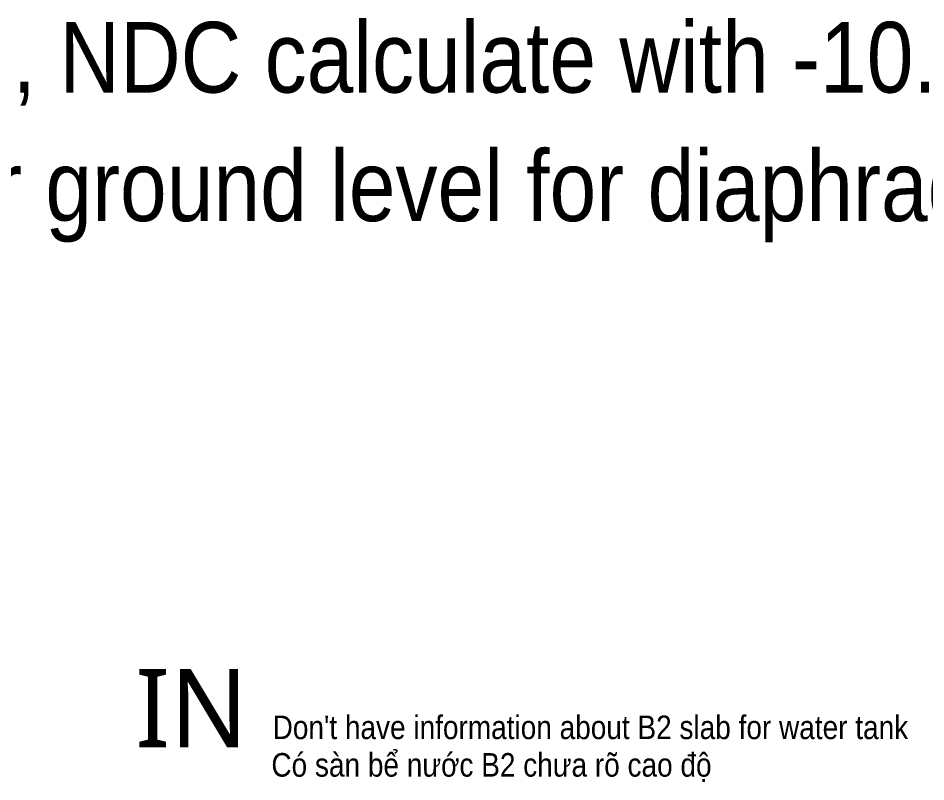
# Model space of a CAD drawing. Header units: millimetres. Extents: x -383953 to 676589, y -101685 to 196247.
# Drawn here: x 64934 to 93809, y 90874 to 115180 of the extents above; entities that cross this region are included whole.
import ezdxf
from ezdxf.enums import TextEntityAlignment as Align

# ---------------------------------------------------------------- set-up
doc = ezdxf.new("R2010")
doc.units = ezdxf.units.MM
doc.layers.add('C-TEXT', color=7, linetype='Continuous')
doc.layers.add('NDC_S_DIM', color=1, linetype='Continuous', lineweight=15)
doc.styles.add('JY-T', font='malgun.ttf')
doc.styles.add('NDC_ARIAL', font='arial.ttf', dxfattribs={"width": 0.85})

msp = doc.modelspace()

# ---------------------------------------------------------------- texts
at = {"layer": 'C-TEXT', "color": 1, "style": 'JY-T'}
msp.add_text('IN', height=2500, dxfattribs=at).set_placement((70451.6, 93220), align=Align.MIDDLE_CENTER)
at = {"layer": 'NDC_S_DIM', "color": 7, "style": 'NDC_ARIAL', "width": 0.85}
for s, p in [('In construction stage, NDC calculate with -10.5 water ground level.', (40110, 113935)), ('Please provide water ground level for diaphragm wall in usage stage ', (40110, 109845))]:
    msp.add_text(s, height=2250, dxfattribs=at).set_placement(p, align=Align.MIDDLE_LEFT)
at = {"layer": 'NDC_S_DIM', "color": 2, "ltscale": 100, "style": 'NDC_ARIAL', "width": 0.85}
for s, p in [("Don't have information about B2 slab for water tank", (73030, 92610)), ('Có sàn bể nước B2 chưa rõ cao độ', (72990, 91415))]:
    msp.add_text(s, height=750, dxfattribs=at).set_placement(p, align=Align.MIDDLE_LEFT)

doc.saveas('drawing.dxf')
